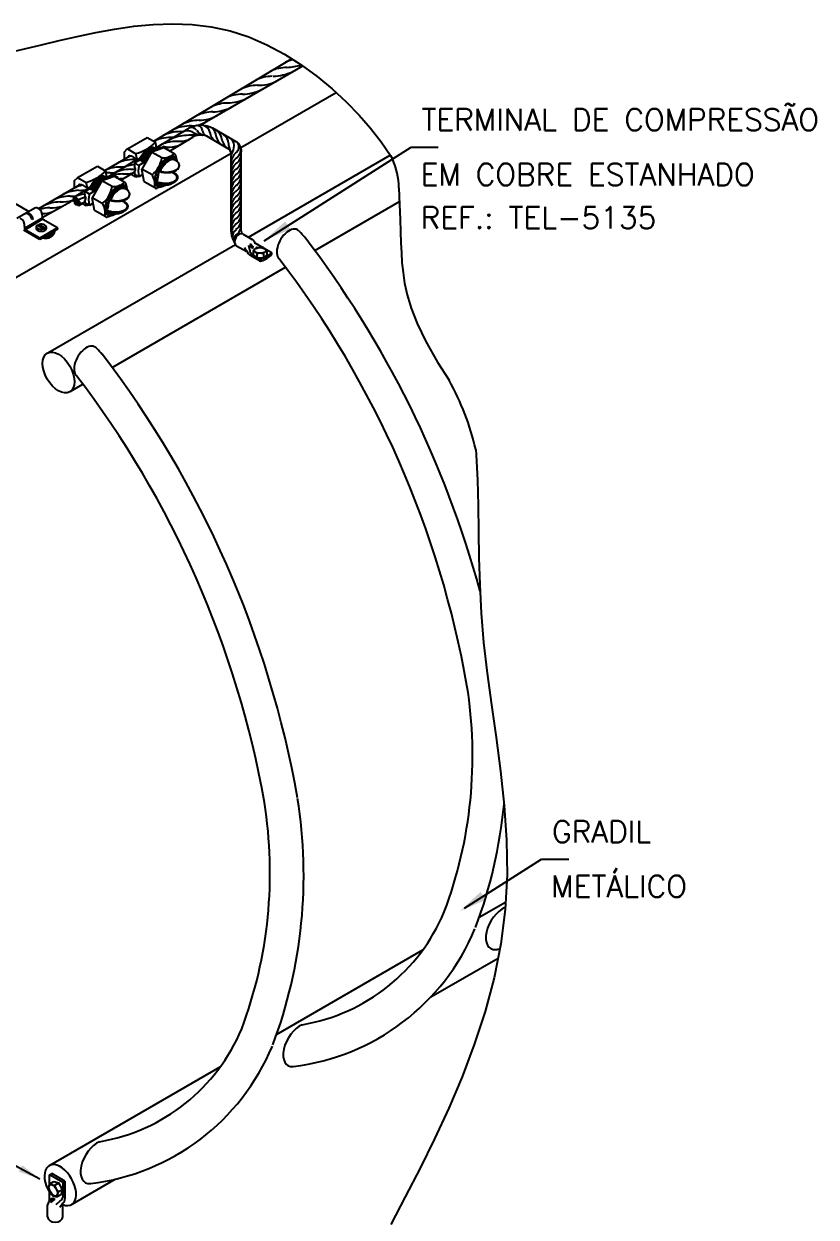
# Model space of a CAD drawing. Header units: millimetres. Extents: x -4972.9 to -4957.9, y -4654.7 to -4634.2.
# Drawn here: x -4965.43 to -4958.17, y -4645.7 to -4634.77 of the extents above; entities that cross this region are included whole.
import ezdxf

# ---------------------------------------------------------------- set-up
doc = ezdxf.new("R2010")
doc.units = ezdxf.units.MM
doc.header["$LTSCALE"] = 10
doc.layers.add('Termotécnica', color=7, linetype='Continuous')
doc.styles.add('r80', font='romans.shx')

msp = doc.modelspace()

# ---------------------------------------------------------------- linework, layer by layer
at = {"layer": 'Termotécnica', "color": 2}
for p, q in [((-4964.242, -4635.847), (-4962.98, -4635.091)), ((-4963.818, -4635.701), (-4962.877, -4635.157)), ((-4964.217, -4635.905), (-4963.924, -4635.729)), ((-4963.487, -4635.852), (-4963.701, -4635.728)), ((-4964.484, -4635.916), (-4964.304, -4635.812)), ((-4964.304, -4635.812), (-4964.226, -4635.857)), ((-4964.098, -4635.937), (-4963.885, -4635.809)), ((-4963.576, -4635.906), (-4963.757, -4635.802)), ((-4964.691, -4636.114), (-4964.46, -4635.981)), ((-4964.515, -4635.947), (-4964.484, -4635.915)), ((-4964.515, -4635.948), (-4964.515, -4636.013)), ((-4964.484, -4635.916), (-4964.407, -4635.961)), ((-4964.435, -4635.991), (-4964.397, -4636.013)), ((-4964.217, -4635.909), (-4964.222, -4635.918)), ((-4964.098, -4635.936), (-4964.094, -4635.935)), ((-4963.533, -4636.674), (-4963.533, -4635.984)), ((-4963.44, -4636.674), (-4963.44, -4635.944)), ((-4964.94, -4636.179), (-4964.759, -4636.075)), ((-4964.759, -4636.075), (-4964.682, -4636.12)), ((-4964.677, -4636.181), (-4964.397, -4636.013)), ((-4964.379, -4636.012), (-4964.384, -4636.009)), ((-4964.376, -4636.018), (-4964.379, -4636.012)), ((-4964.371, -4636.017), (-4964.376, -4636.018)), ((-4964.369, -4636.022), (-4964.371, -4636.017)), ((-4964.364, -4636.021), (-4964.369, -4636.022)), ((-4964.361, -4636.026), (-4964.364, -4636.021)), ((-4964.356, -4636.025), (-4964.361, -4636.026)), ((-4964.354, -4636.031), (-4964.356, -4636.025)), ((-4964.349, -4636.03), (-4964.354, -4636.031)), ((-4964.346, -4636.035), (-4964.349, -4636.03)), ((-4964.341, -4636.034), (-4964.346, -4636.035)), ((-4964.339, -4636.039), (-4964.341, -4636.034)), ((-4964.334, -4636.038), (-4964.339, -4636.039)), ((-4964.331, -4636.044), (-4964.334, -4636.038)), ((-4964.326, -4636.043), (-4964.331, -4636.044)), ((-4964.324, -4636.048), (-4964.326, -4636.043)), ((-4964.32, -4636.047), (-4964.324, -4636.048)), ((-4964.206, -4636.109), (-4964.208, -4636.106)), ((-4964.201, -4636.109), (-4964.206, -4636.109)), ((-4964.199, -4636.114), (-4964.201, -4636.109)), ((-4964.971, -4636.21), (-4964.939, -4636.179)), ((-4964.971, -4636.211), (-4964.971, -4636.276)), ((-4964.94, -4636.179), (-4964.862, -4636.224)), ((-4964.673, -4636.172), (-4964.677, -4636.181)), ((-4964.545, -4636.205), (-4964.421, -4636.13)), ((-4964.449, -4636.148), (-4964.407, -4636.172)), ((-4964.226, -4636.219), (-4964.23, -4636.217)), ((-4964.214, -4636.216), (-4964.218, -4636.214)), ((-4964.189, -4636.124), (-4964.212, -4636.111)), ((-4964.194, -4636.113), (-4964.199, -4636.114)), ((-4964.191, -4636.118), (-4964.194, -4636.113)), ((-4964.186, -4636.117), (-4964.191, -4636.118)), ((-4964.184, -4636.12), (-4964.186, -4636.117)), ((-4965.297, -4636.464), (-4964.916, -4636.244)), ((-4964.963, -4636.352), (-4964.834, -4636.275)), ((-4964.891, -4636.254), (-4964.853, -4636.276)), ((-4964.834, -4636.275), (-4964.84, -4636.272)), ((-4964.832, -4636.281), (-4964.834, -4636.275)), ((-4964.827, -4636.28), (-4964.832, -4636.281)), ((-4964.824, -4636.285), (-4964.827, -4636.28)), ((-4964.819, -4636.284), (-4964.824, -4636.285)), ((-4964.817, -4636.289), (-4964.819, -4636.284)), ((-4964.812, -4636.289), (-4964.817, -4636.29)), ((-4964.81, -4636.294), (-4964.812, -4636.289)), ((-4964.805, -4636.293), (-4964.81, -4636.294)), ((-4964.802, -4636.298), (-4964.805, -4636.293)), ((-4964.797, -4636.297), (-4964.802, -4636.298)), ((-4964.795, -4636.303), (-4964.797, -4636.297)), ((-4964.79, -4636.302), (-4964.795, -4636.303)), ((-4964.787, -4636.307), (-4964.79, -4636.302)), ((-4964.782, -4636.306), (-4964.787, -4636.307)), ((-4964.78, -4636.311), (-4964.782, -4636.306)), ((-4964.776, -4636.311), (-4964.78, -4636.311)), ((-4965.264, -4636.547), (-4965.004, -4636.398)), ((-4965.004, -4636.398), (-4964.98, -4636.383)), ((-4964.93, -4636.435), (-4964.875, -4636.403)), ((-4964.897, -4636.416), (-4964.862, -4636.435)), ((-4964.644, -4636.387), (-4964.668, -4636.374)), ((-4964.657, -4636.372), (-4964.662, -4636.373)), ((-4964.655, -4636.377), (-4964.657, -4636.372)), ((-4964.649, -4636.376), (-4964.655, -4636.377)), ((-4964.647, -4636.381), (-4964.649, -4636.376)), ((-4964.642, -4636.38), (-4964.647, -4636.381)), ((-4964.64, -4636.383), (-4964.642, -4636.38)), ((-4964.681, -4636.482), (-4964.685, -4636.48)), ((-4964.67, -4636.479), (-4964.673, -4636.477)), ((-4965.348, -4636.559), (-4965.357, -4636.564)), ((-4965.319, -4636.63), (-4965.319, -4636.649)), ((-4965.252, -4636.65), (-4965.31, -4636.617)), ((-4965.296, -4636.616), (-4965.304, -4636.62)), ((-4965.238, -4636.644), (-4965.296, -4636.611)), ((-4965.296, -4636.611), (-4965.296, -4636.616)), ((-4965.238, -4636.649), (-4965.296, -4636.616)), ((-4965.238, -4636.649), (-4965.252, -4636.656)), ((-4965.252, -4636.65), (-4965.252, -4636.656)), ((-4965.238, -4636.644), (-4965.238, -4636.649)), ((-4965.229, -4636.63), (-4965.229, -4636.649)), ((-4963.423, -4636.698), (-4963.34, -4636.746)), ((-4963.483, -4636.804), (-4963.389, -4636.858)), ((-4963.33, -4636.849), (-4963.33, -4636.889)), ((-4963.301, -4636.822), (-4963.327, -4636.845)), ((-4963.297, -4636.82), (-4963.24, -4636.82)), ((-4963.236, -4636.822), (-4963.209, -4636.845)), ((-4963.207, -4636.849), (-4963.207, -4636.889)), ((-4963.33, -4636.889), (-4963.299, -4636.916)), ((-4963.299, -4636.879), (-4963.299, -4636.916)), ((-4963.299, -4636.916), (-4963.238, -4636.916)), ((-4963.238, -4636.879), (-4963.238, -4636.916)), ((-4963.207, -4636.889), (-4963.238, -4636.916)), ((-4966.903, -4644.471), (-4965.288, -4645.354)), ((-4965.216, -4645.701), (-4965.216, -4645.592)), ((-4965.076, -4645.701), (-4965.076, -4645.576))]:
    msp.add_line(p, q, dxfattribs=at)
at = {"layer": 'Termotécnica', "color": 3}
for p, q in [((-4963.444, -4635.905), (-4962.571, -4635.4)), ((-4965.987, -4637.373), (-4963.534, -4635.956)), ((-4963.375, -4636.725), (-4962.075, -4635.974)), ((-4965.507, -4636.422), (-4965.387, -4636.491)), ((-4962.767, -4636.847), (-4961.99, -4636.399)), ((-4965.334, -4636.46), (-4965.499, -4636.556)), ((-4965.264, -4636.539), (-4965.265, -4636.555)), ((-4965.428, -4636.629), (-4965.427, -4636.645)), ((-4965.125, -4636.641), (-4965.288, -4636.735)), ((-4965.125, -4636.653), (-4965.288, -4636.747)), ((-4965.125, -4636.641), (-4965.26, -4636.564)), ((-4965.125, -4636.641), (-4965.125, -4636.653)), ((-4965.288, -4636.747), (-4965.433, -4636.663)), ((-4965.288, -4636.735), (-4965.422, -4636.658)), ((-4965.288, -4636.735), (-4965.288, -4636.747)), ((-4963.375, -4636.725), (-4963.375, -4636.725)), ((-4965.214, -4637.787), (-4963.494, -4636.794)), ((-4964.624, -4637.92), (-4963.035, -4637.002)), ((-4965.008, -4638.141), (-4964.892, -4638.074)), ((-4961.259, -4642.957), (-4961.017, -4642.817)), ((-4963.116, -4644.029), (-4961.776, -4643.256)), ((-4961.702, -4643.686), (-4961.086, -4643.331)), ((-4965.197, -4645.231), (-4963.633, -4644.328)), ((-4965.195, -4645.398), (-4965.157, -4645.376)), ((-4965.157, -4645.376), (-4965.114, -4645.39)), ((-4965.149, -4645.411), (-4965.114, -4645.39)), ((-4965.08, -4645.449), (-4965.114, -4645.39)), ((-4964.99, -4645.584), (-4964.595, -4645.356)), ((-4965.206, -4645.441), (-4965.199, -4645.402)), ((-4965.174, -4645.501), (-4965.205, -4645.446)), ((-4965.17, -4645.504), (-4965.133, -4645.517)), ((-4965.127, -4645.516), (-4965.088, -4645.494)), ((-4965.115, -4645.47), (-4965.08, -4645.449)), ((-4965.088, -4645.494), (-4965.08, -4645.449))]:
    msp.add_line(p, q, dxfattribs=at)
at = {"layer": 'Termotécnica', "color": 1}
for p, q in [((-4964.262, -4635.946), (-4964.352, -4636.102)), ((-4964.149, -4635.907), (-4964.262, -4635.946)), ((-4964.169, -4636), (-4964.262, -4635.946)), ((-4964.208, -4635.926), (-4964.154, -4635.894)), ((-4964.115, -4635.916), (-4964.154, -4635.894)), ((-4964.048, -4635.965), (-4964.149, -4635.907)), ((-4964.115, -4635.916), (-4964.124, -4635.921)), ((-4964.029, -4636.03), (-4964.039, -4635.978)), ((-4964.37, -4636.019), (-4964.416, -4636.046)), ((-4964.378, -4636.068), (-4964.416, -4636.046)), ((-4964.332, -4636.042), (-4964.378, -4636.068)), ((-4964.258, -4636.155), (-4964.352, -4636.102)), ((-4964.329, -4636.218), (-4964.352, -4636.102)), ((-4964.717, -4636.209), (-4964.807, -4636.365)), ((-4964.605, -4636.17), (-4964.717, -4636.209)), ((-4964.624, -4636.263), (-4964.717, -4636.209)), ((-4964.664, -4636.189), (-4964.61, -4636.157)), ((-4964.571, -4636.18), (-4964.61, -4636.157)), ((-4964.503, -4636.229), (-4964.605, -4636.17)), ((-4964.571, -4636.18), (-4964.58, -4636.185)), ((-4964.378, -4636.172), (-4964.416, -4636.15)), ((-4964.342, -4636.151), (-4964.378, -4636.172)), ((-4964.229, -4636.204), (-4964.233, -4636.201)), ((-4964.225, -4636.161), (-4964.2, -4636.146)), ((-4964.199, -4636.118), (-4964.2, -4636.146)), ((-4964.826, -4636.282), (-4964.872, -4636.309)), ((-4964.833, -4636.331), (-4964.872, -4636.309)), ((-4964.788, -4636.305), (-4964.833, -4636.331)), ((-4964.484, -4636.294), (-4964.495, -4636.241)), ((-4964.228, -4636.277), (-4964.329, -4636.218)), ((-4964.127, -4636.249), (-4964.213, -4636.278)), ((-4964.833, -4636.435), (-4964.872, -4636.413)), ((-4964.798, -4636.415), (-4964.833, -4636.435)), ((-4964.785, -4636.481), (-4964.807, -4636.365)), ((-4964.714, -4636.418), (-4964.807, -4636.365)), ((-4964.681, -4636.424), (-4964.655, -4636.409)), ((-4964.655, -4636.381), (-4964.655, -4636.409)), ((-4964.683, -4636.54), (-4964.785, -4636.481)), ((-4964.685, -4636.467), (-4964.689, -4636.464)), ((-4964.582, -4636.512), (-4964.668, -4636.542)), ((-4965.265, -4636.552), (-4965.427, -4636.647)), ((-4965.264, -4636.557), (-4965.426, -4636.653)), ((-4965.261, -4636.562), (-4965.422, -4636.658)), ((-4965.357, -4636.564), (-4965.354, -4636.559)), ((-4965.354, -4636.559), (-4965.348, -4636.559)), ((-4963.329, -4636.819), (-4963.353, -4636.803)), ((-4965.172, -4645.528), (-4965.172, -4645.557))]:
    msp.add_line(p, q, dxfattribs=at)
at = {"layer": 'Termotécnica', "color": 2, "ltscale": 1.6}
for p, q in [((-4963.231, -4636.759), (-4961.884, -4635.901)), ((-4961.884, -4635.901), (-4961.634, -4635.901)), ((-4963.394, -4636.847), (-4963.407, -4636.821)), ((-4963.363, -4636.845), (-4963.371, -4636.803)), ((-4963.348, -4636.828), (-4963.357, -4636.787)), ((-4963.329, -4636.819), (-4963.357, -4636.787)), ((-4963.348, -4636.828), (-4963.329, -4636.819)), ((-4963.316, -4636.778), (-4963.242, -4636.82)), ((-4963.23, -4636.827), (-4963.165, -4636.864)), ((-4963.163, -4636.868), (-4963.163, -4636.886)), ((-4963.274, -4636.942), (-4963.353, -4636.897)), ((-4963.322, -4636.896), (-4963.342, -4636.885)), ((-4963.274, -4636.924), (-4963.287, -4636.916)), ((-4963.265, -4636.926), (-4963.265, -4636.945)), ((-4961.394, -4642.873), (-4960.687, -4642.423)), ((-4960.687, -4642.423), (-4960.437, -4642.423)), ((-4965.197, -4645.316), (-4965.178, -4645.305)), ((-4965.076, -4645.385), (-4965.197, -4645.316)), ((-4965.197, -4645.399), (-4965.197, -4645.316)), ((-4965.057, -4645.375), (-4965.178, -4645.305)), ((-4965.076, -4645.385), (-4965.057, -4645.375)), ((-4965.076, -4645.385), (-4965.076, -4645.524)), ((-4965.057, -4645.375), (-4965.057, -4645.535)), ((-4965.197, -4645.55), (-4965.197, -4645.46)), ((-4965.188, -4645.57), (-4965.172, -4645.528)), ((-4965.15, -4645.538), (-4965.188, -4645.57)), ((-4965.172, -4645.528), (-4965.15, -4645.538)), ((-4965.104, -4645.558), (-4965.141, -4645.59)), ((-4965.076, -4645.575), (-4965.103, -4645.616))]:
    msp.add_line(p, q, dxfattribs=at)
at = {"layer": 'Termotécnica', "color": 2}
for points in [[(-4965.582, -4635.037), (-4965.428, -4635.002), (-4965.271, -4634.964), (-4965.11, -4634.925), (-4964.944, -4634.886), (-4964.774, -4634.851), (-4964.601, -4634.819), (-4964.425, -4634.794), (-4964.247, -4634.778), (-4964.069, -4634.772), (-4963.891, -4634.778), (-4963.715, -4634.799), (-4963.541, -4634.837), (-4963.371, -4634.892), (-4963.205, -4634.964), (-4963.044, -4635.05), (-4962.891, -4635.147), (-4962.744, -4635.254), (-4962.607, -4635.368), (-4962.479, -4635.486), (-4962.361, -4635.607), (-4962.255, -4635.728), (-4962.159, -4635.851), (-4962.072, -4635.979), (-4962.053, -4636.009)], [(-4961.995, -4636.274), (-4961.989, -4636.43), (-4961.984, -4636.562), (-4961.981, -4636.676), (-4961.978, -4636.777), (-4961.973, -4636.869), (-4961.967, -4636.958), (-4961.957, -4637.049), (-4961.943, -4637.146), (-4961.92, -4637.254), (-4961.882, -4637.377), (-4961.827, -4637.518), (-4961.748, -4637.682), (-4961.641, -4637.871), (-4961.536, -4638.036)], [(-4961.291, -4638.671), (-4961.287, -4638.72), (-4961.276, -4638.952), (-4961.27, -4639.185), (-4961.267, -4639.421), (-4961.262, -4639.663), (-4961.255, -4639.911), (-4961.241, -4640.169), (-4961.219, -4640.438), (-4961.186, -4640.719), (-4961.146, -4641.01), (-4961.103, -4641.311), (-4961.063, -4641.619), (-4961.03, -4641.932), (-4961.009, -4642.249), (-4961.004, -4642.567), (-4961.02, -4642.884), (-4961.06, -4643.2), (-4961.123, -4643.512), (-4961.205, -4643.819), (-4961.304, -4644.122), (-4961.416, -4644.417), (-4961.539, -4644.706), (-4961.668, -4644.986), (-4961.802, -4645.256), (-4961.937, -4645.517), (-4962.07, -4645.77)]]:
    msp.add_lwpolyline(points, dxfattribs=at)
at = {"layer": 'Termotécnica', "color": 1}
for centre, radius, start, end in [((-4962.879, -4635.464), 0.374, 103.4114, 114.4447), ((-4963.015, -4635.545), 0.374, 91.0166, 114.4447), ((-4963.175, -4634.714), 0.538, 272.8915, 291.9736), ((-4963.04, -4634.698), 0.473, 272.2747, 288.4023), ((-4963.286, -4635.708), 0.374, 91.0166, 114.4447), ((-4963.15, -4635.626), 0.374, 91.0166, 114.4447), ((-4963.277, -4634.976), 0.358, 267.4637, 296.4918), ((-4963.422, -4635.789), 0.374, 91.0166, 114.4447), ((-4963.429, -4635.014), 0.401, 269.9984, 296.2463), ((-4963.558, -4635.871), 0.374, 91.0166, 114.4447), ((-4963.708, -4635.188), 0.39, 271.157, 296.6867), ((-4963.583, -4635.024), 0.473, 272.2747, 292.5698), ((-4963.821, -4636.029), 0.374, 91.0166, 114.4447), ((-4963.903, -4635.433), 0.274, 267.5824, 301.2154), ((-4963.693, -4635.952), 0.374, 91.0166, 114.4447), ((-4963.693, -4635.952), 0.374, 91.0166, 114.4447), ((-4963.829, -4635.317), 0.338, 270.1694, 299.5001), ((-4963.996, -4636.133), 0.374, 86.7482, 114.4447), ((-4963.909, -4636.081), 0.374, 88.0792, 114.4447), ((-4963.932, -4635.864), 0.112, 68.6575, 114.8405), ((-4963.898, -4635.785), 0.063, 39.7488, 104.9385), ((-4963.785, -4635.603), 0.189, 235.9594, 267.0105), ((-4963.846, -4635.755), 0.0513, 6.3171, 103.6004), ((-4963.759, -4635.695), 0.103, 209.0001, 249.5793), ((-4963.73, -4635.744), 0.0654, 185.2321, 236.5609), ((-4963.812, -4635.786), 0.0874, 11.2593, 74.3985), ((-4963.612, -4635.752), 0.116, 188.4807, 239.5508), ((-4963.781, -4635.809), 0.111, 4.0474, 49.8156), ((-4963.729, -4635.839), 0.111, 4.0474, 51.6157), ((-4964.082, -4636.186), 0.374, 86.8204, 114.4447), ((-4964.027, -4636.222), 0.374, 91.0166, 112.0252), ((-4964.11, -4635.592), 0.309, 267.1893, 288.6135), ((-4963.935, -4636.169), 0.374, 91.0166, 114.4447), ((-4964.018, -4635.539), 0.309, 267.1893, 288.6135), ((-4963.902, -4636.029), 0.238, 78.3012, 99.5194), ((-4963.54, -4635.775), 0.132, 191.5568, 237.889), ((-4963.488, -4635.805), 0.132, 191.5568, 237.889), ((-4963.668, -4635.874), 0.111, 4.0474, 51.6157), ((-4963.399, -4635.868), 0.158, 179.161, 208.2474), ((-4963.588, -4635.889), 0.0832, 345.5125, 51.4011), ((-4963.525, -4635.9), 0.0635, 304.7265, 39.3987), ((-4964.406, -4635.966), 0.24, 307.9752, 352.0031), ((-4964.119, -4636.276), 0.374, 98.3765, 105.7004), ((-4964.154, -4635.861), 0.139, 263.8935, 314.4196), ((-4964.119, -4636.276), 0.374, 91.0166, 93.269), ((-4964.274, -4635.968), 0.167, 13.8536, 18.1051), ((-4964.057, -4635.981), 0.018, 10.8846, 60), ((-4963.413, -4636.045), 0.12, 129.1739, 181.2779), ((-4963.686, -4635.875), 0.182, 327.7398, 349.2374), ((-4963.553, -4635.914), 0.11, 305.5923, 2.311), ((-4963.563, -4635.956), 0.123, 307.1386, 359.8827), ((-4964.542, -4636.457), 0.374, 91.0166, 112.5683), ((-4964.449, -4636.478), 0.374, 91.0166, 114.4447), ((-4964.425, -4636.389), 0.374, 86.2789, 112.3361), ((-4964.534, -4635.774), 0.309, 267.1893, 273.9972), ((-4964.374, -4636.432), 0.374, 97.2184, 114.4447), ((-4964.44, -4635.739), 0.365, 267.5217, 274.7733), ((-4964.369, -4636.067), 0.0515, 155.5864, 191.3137), ((-4964.218, -4636.12), 0.167, 161.8949, 198.1051), ((-4963.413, -4636.097), 0.12, 129.1739, 181.2779), ((-4963.413, -4636.147), 0.12, 129.1739, 181.2779), ((-4963.413, -4636.197), 0.12, 129.1739, 181.2779), ((-4963.563, -4636.007), 0.123, 307.1386, 359.8827), ((-4963.563, -4636.057), 0.123, 307.1386, 359.8827), ((-4963.563, -4636.107), 0.123, 307.1386, 359.8827), ((-4964.634, -4636.51), 0.374, 91.0166, 96.6783), ((-4964.521, -4636.521), 0.374, 103.7621, 114.4447), ((-4964.634, -4636.51), 0.374, 91.0166, 91.6063), ((-4964.626, -4635.827), 0.309, 267.1893, 274.6257), ((-4964.521, -4636.521), 0.374, 91.0166, 103.6028), ((-4964.73, -4636.232), 0.167, 13.8536, 18.1051), ((-4964.588, -4635.883), 0.309, 273.8634, 285.4464), ((-4964.513, -4635.838), 0.309, 267.1893, 285.4464), ((-4964.366, -4636.128), 0.0544, 175.3313, 203.5925), ((-4964.371, -4636.237), 0.139, 345.499, 36.1918), ((-4964.261, -4636.175), 0.0384, 317.1076, 21.3624), ((-4964.23, -4636.186), 0.0175, 273.0434, 328.3427), ((-4964.224, -4636.201), 0.0147, 270.1402, 338.8672), ((-4964.274, -4636.15), 0.0743, 321.3212, 2.7333), ((-4964.283, -4636.169), 0.0813, 332.7069, 1.9672), ((-4963.413, -4636.247), 0.12, 129.1739, 181.2779), ((-4963.413, -4636.298), 0.12, 129.1739, 170.8002), ((-4963.563, -4636.157), 0.123, 307.1386, 359.8827), ((-4963.563, -4636.208), 0.123, 307.1386, 359.8827), ((-4964.911, -4636.67), 0.374, 93.2291, 114.4447), ((-4964.809, -4636.613), 0.374, 103.6938, 114.4447), ((-4964.917, -4635.988), 0.309, 267.1893, 279.9483), ((-4964.747, -4636.656), 0.374, 106.3341, 114.4447), ((-4964.825, -4636.33), 0.0515, 155.5864, 191.3137), ((-4964.917, -4635.988), 0.309, 287.183, 287.2045), ((-4964.862, -4636.229), 0.24, 307.9752, 352.0031), ((-4964.609, -4636.124), 0.139, 263.8935, 314.4196), ((-4964.512, -4636.244), 0.018, 10.8846, 60), ((-4964.219, -4636.261), 0.018, 240, 289.1154), ((-4963.413, -4636.348), 0.12, 129.1739, 181.2779), ((-4963.413, -4636.398), 0.12, 129.1739, 170.8002), ((-4963.563, -4636.258), 0.123, 307.1386, 359.8827), ((-4963.563, -4636.308), 0.123, 307.1386, 359.8827), ((-4965.095, -4636.777), 0.374, 91.0166, 114.4447), ((-4965.003, -4636.724), 0.374, 91.0166, 114.4447), ((-4965.086, -4636.094), 0.309, 267.1893, 288.6135), ((-4964.994, -4636.041), 0.309, 267.1893, 277.2937), ((-4964.822, -4636.701), 0.374, 98.3719, 114.4447), ((-4964.865, -4636.488), 0.123, 89.9136, 128.3085), ((-4964.949, -4636.188), 0.23, 275.9051, 286.8655), ((-4964.822, -4636.391), 0.0544, 175.3313, 203.5925), ((-4964.674, -4636.383), 0.167, 161.8949, 198.1051), ((-4964.826, -4636.5), 0.139, 345.499, 36.1918), ((-4964.717, -4636.438), 0.0384, 317.1076, 21.3624), ((-4964.73, -4636.413), 0.0743, 321.3212, 2.7333), ((-4964.739, -4636.432), 0.0813, 332.7069, 1.9672), ((-4963.413, -4636.448), 0.12, 129.1739, 181.2779), ((-4963.413, -4636.499), 0.12, 129.1739, 170.8002), ((-4963.563, -4636.358), 0.123, 307.1386, 359.8827), ((-4963.563, -4636.409), 0.123, 307.1386, 359.8827), ((-4965.401, -4636.54), 0.0303, 65.9941, 98.9204), ((-4965.427, -4636.578), 0.0758, 14.8294, 60.9363), ((-4965.187, -4636.831), 0.374, 91.0166, 105.8546), ((-4965.27, -4636.201), 0.309, 270.8923, 288.6135), ((-4965.178, -4636.148), 0.309, 267.1893, 288.6135), ((-4964.686, -4636.45), 0.0175, 273.0434, 328.3427), ((-4964.674, -4636.525), 0.018, 240, 289.1154), ((-4964.68, -4636.464), 0.0147, 270.1402, 338.8672), ((-4963.413, -4636.549), 0.12, 129.1739, 181.2779), ((-4963.413, -4636.599), 0.12, 129.1739, 170.8002), ((-4963.563, -4636.459), 0.123, 307.1386, 359.8827), ((-4963.563, -4636.509), 0.123, 307.1386, 359.8827), ((-4963.413, -4636.649), 0.12, 129.1739, 181.2779), ((-4963.413, -4636.7), 0.12, 129.1739, 175.4321), ((-4963.563, -4636.559), 0.123, 307.1386, 359.8827), ((-4963.563, -4636.61), 0.123, 307.1386, 359.8827), ((-4965.231, -4636.65), 0.0848, 250.1288, 349.8712), ((-4965.231, -4636.65), 0.085, 250.0317, 349.9682), ((-4965.231, -4636.65), 0.0851, 249.9352, 350.0648), ((-4965.231, -4636.65), 0.0853, 249.8391, 350.1609), ((-4965.231, -4636.65), 0.0855, 249.7436, 350.2564), ((-4965.231, -4636.65), 0.0856, 249.6486, 350.3514), ((-4965.231, -4636.65), 0.0846, 250.2265, 349.7735), ((-4965.231, -4636.65), 0.0839, 250.6224, 349.3776), ((-4965.231, -4636.65), 0.0841, 250.5226, 349.4774), ((-4965.231, -4636.65), 0.0843, 250.4233, 349.5767), ((-4965.231, -4636.65), 0.0844, 250.3246, 349.6754), ((-4965.231, -4636.65), 0.0831, 251.1298, 348.8702), ((-4965.231, -4636.65), 0.0832, 251.0272, 348.9728), ((-4965.231, -4636.65), 0.0834, 250.9251, 349.0749), ((-4965.231, -4636.65), 0.0836, 250.8236, 349.1764), ((-4965.231, -4636.65), 0.0838, 250.7227, 349.2773), ((-4965.231, -4636.65), 0.0822, 251.6519, 348.3481), ((-4965.231, -4636.65), 0.0824, 251.5463, 348.4537), ((-4965.231, -4636.65), 0.0826, 251.4413, 348.5587), ((-4965.231, -4636.65), 0.0827, 251.3369, 348.6631), ((-4965.231, -4636.65), 0.0829, 251.233, 348.7669), ((-4965.231, -4636.65), 0.0817, 251.9725, 348.0275), ((-4965.231, -4636.65), 0.0819, 251.865, 348.135), ((-4965.231, -4636.65), 0.082, 251.7582, 348.2418), ((-4965.231, -4636.65), 0.0814, 252.1894, 347.8106), ((-4965.231, -4636.65), 0.0815, 252.0806, 347.9194), ((-4965.231, -4636.65), 0.0805, 252.743, 347.257), ((-4965.231, -4636.65), 0.0807, 252.631, 347.369), ((-4965.231, -4636.65), 0.0809, 252.5196, 347.4804), ((-4965.231, -4636.65), 0.081, 252.4089, 347.5911), ((-4965.231, -4636.65), 0.0812, 252.2988, 347.7012), ((-4965.231, -4636.65), 0.0802, 252.9692, 347.0308), ((-4965.231, -4636.65), 0.0803, 252.8558, 347.1442), ((-4965.231, -4636.65), 0.0797, 253.3137, 346.6863), ((-4965.231, -4636.65), 0.0798, 253.1981, 346.8018), ((-4965.231, -4636.65), 0.08, 253.0833, 346.9167), ((-4965.231, -4636.65), 0.0788, 253.9023, 346.0977), ((-4965.231, -4636.65), 0.079, 253.7831, 346.2169), ((-4965.231, -4636.65), 0.0791, 253.6646, 346.3353), ((-4965.231, -4636.65), 0.0793, 253.5469, 346.4531), ((-4965.231, -4636.65), 0.0795, 253.4299, 346.57), ((-4965.231, -4636.65), 0.0779, 254.5099, 345.4901), ((-4965.231, -4636.65), 0.0781, 254.3868, 345.6132), ((-4965.231, -4636.65), 0.0783, 254.2645, 345.7355), ((-4965.231, -4636.65), 0.0785, 254.143, 345.857), ((-4965.231, -4636.65), 0.0786, 254.0223, 345.9777), ((-4965.231, -4636.65), 0.0773, 255.0104, 344.9896), ((-4965.231, -4636.65), 0.0774, 254.8841, 345.1159), ((-4965.231, -4636.65), 0.0776, 254.7585, 345.2415), ((-4965.231, -4636.65), 0.0778, 254.6338, 345.3662), ((-4965.231, -4636.65), 0.0764, 255.6551, 344.3449), ((-4965.231, -4636.65), 0.0766, 255.5244, 344.4756), ((-4965.231, -4636.65), 0.0767, 255.3946, 344.6054), ((-4965.231, -4636.65), 0.0769, 255.2657, 344.7343), ((-4965.231, -4636.65), 0.0771, 255.1376, 344.8624), ((-4965.231, -4636.65), 0.0759, 256.0525, 343.9475), ((-4965.231, -4636.65), 0.0761, 255.9191, 344.0809), ((-4965.231, -4636.65), 0.0762, 255.7866, 344.2134), ((-4965.231, -4636.65), 0.0756, 256.322, 343.678), ((-4965.231, -4636.65), 0.0757, 256.1868, 343.8132), ((-4965.231, -4636.65), 0.0749, 256.8727, 343.1273), ((-4965.231, -4636.65), 0.075, 256.7335, 343.2664), ((-4965.231, -4636.65), 0.0752, 256.5954, 343.4046), ((-4965.231, -4636.65), 0.0754, 256.4582, 343.5417), ((-4965.231, -4636.65), 0.0745, 257.1539, 342.846), ((-4965.231, -4636.65), 0.0745, 257.1539, 342.846), ((-4965.231, -4636.65), 0.0747, 257.0128, 342.9872), ((-4965.231, -4636.65), 0.074, 257.5836, 342.4164), ((-4965.231, -4636.65), 0.0742, 257.4393, 342.5607), ((-4965.231, -4636.65), 0.0744, 257.2961, 342.7039), ((-4965.231, -4636.65), 0.0733, 258.1715, 341.8285), ((-4965.231, -4636.65), 0.0735, 258.0229, 341.9771), ((-4965.231, -4636.65), 0.0737, 257.8753, 342.1246), ((-4965.231, -4636.65), 0.0738, 257.7289, 342.2711), ((-4965.231, -4636.65), 0.0732, 258.3212, 341.6787), ((-4965.231, -4636.65), 0.0725, 258.9319, 341.0681), ((-4965.231, -4636.65), 0.0726, 258.7775, 341.2225), ((-4965.231, -4636.65), 0.0728, 258.6242, 341.3758), ((-4965.231, -4636.65), 0.073, 258.4722, 341.5278), ((-4965.231, -4636.65), 0.0718, 259.562, 340.438), ((-4965.231, -4636.65), 0.072, 259.4026, 340.5974), ((-4965.231, -4636.65), 0.0721, 259.2444, 340.7555), ((-4965.231, -4636.65), 0.0723, 259.0876, 340.9124), ((-4965.231, -4636.65), 0.0709, 260.3787, 339.6213), ((-4965.231, -4636.65), 0.0711, 260.2126, 339.7873), ((-4965.231, -4636.65), 0.0713, 260.048, 339.952), ((-4965.231, -4636.65), 0.0715, 259.8847, 340.1153), ((-4965.231, -4636.65), 0.0716, 259.7227, 340.2773), ((-4965.231, -4636.65), 0.0706, 260.7149, 339.285), ((-4965.231, -4636.65), 0.0708, 260.5461, 339.4539), ((-4965.231, -4636.65), 0.0703, 261.0569, 338.9431), ((-4965.231, -4636.65), 0.0704, 260.8852, 339.1148), ((-4965.231, -4636.65), 0.0696, 261.7589, 338.2411), ((-4965.231, -4636.65), 0.0697, 261.5811, 338.4189), ((-4965.231, -4636.65), 0.0699, 261.4049, 338.5951), ((-4965.231, -4636.65), 0.0701, 261.2301, 338.7698), ((-4965.231, -4636.65), 0.0694, 261.9383, 338.0617), ((-4965.231, -4636.65), 0.0689, 262.4862, 337.5138), ((-4965.231, -4636.65), 0.0691, 262.3019, 337.6981), ((-4965.231, -4636.65), 0.0692, 262.1193, 337.8807), ((-4965.231, -4636.65), 0.0682, 263.2407, 336.7592), ((-4965.231, -4636.65), 0.0684, 263.0495, 336.9505), ((-4965.231, -4636.65), 0.0685, 262.86, 337.14), ((-4965.231, -4636.65), 0.0687, 262.6722, 337.3278), ((-4965.231, -4636.65), 0.0675, 264.0245, 335.9755), ((-4965.231, -4636.65), 0.0677, 263.8257, 336.1743), ((-4965.231, -4636.65), 0.0679, 263.6288, 336.3712), ((-4965.231, -4636.65), 0.068, 263.4339, 336.5661), ((-4965.231, -4636.65), 0.067, 264.6329, 335.3671), ((-4965.231, -4636.65), 0.0672, 264.4281, 335.5719), ((-4965.231, -4636.65), 0.0673, 264.2253, 335.7747), ((-4965.231, -4636.65), 0.0668, 264.8398, 335.1602), ((-4965.231, -4636.65), 0.0662, 265.6893, 334.3107), ((-4965.231, -4636.65), 0.0663, 265.4736, 334.5264), ((-4965.231, -4636.65), 0.0665, 265.2601, 334.7399), ((-4965.231, -4636.65), 0.0667, 265.0489, 334.9511), ((-4965.231, -4636.65), 0.0658, 266.1278, 333.8722), ((-4965.231, -4636.65), 0.066, 265.9074, 334.0926), ((-4965.231, -4636.65), 0.0655, 266.5761, 333.4239), ((-4965.231, -4636.65), 0.0656, 266.3507, 333.6493), ((-4965.231, -4636.65), 0.0648, 267.5035, 332.4965), ((-4965.231, -4636.65), 0.065, 267.2676, 332.7324), ((-4965.231, -4636.65), 0.0651, 267.0344, 332.9655), ((-4965.231, -4636.65), 0.0653, 266.804, 333.196), ((-4965.231, -4636.65), 0.0643, 268.2282, 331.7718), ((-4965.231, -4636.65), 0.0644, 267.9837, 332.0163), ((-4965.231, -4636.65), 0.0646, 267.7422, 332.2578), ((-4965.231, -4636.65), 0.0638, 268.9801, 331.0199), ((-4965.231, -4636.65), 0.0639, 268.7263, 331.2737), ((-4965.231, -4636.65), 0.0641, 268.4757, 331.5243), ((-4965.231, -4636.65), 0.0636, 269.2371, 330.7629), ((-4965.231, -4636.65), 0.0631, 270.0287, 329.9713), ((-4965.231, -4636.65), 0.0632, 269.7613, 330.2387), ((-4965.231, -4636.65), 0.0634, 269.4975, 330.5025), ((-4965.231, -4636.65), 0.0627, 270.5745, 329.4255), ((-4965.231, -4636.65), 0.0629, 270.2997, 329.7003), ((-4965.231, -4636.65), 0.0626, 270.8532, 329.1468), ((-4965.231, -4636.65), 0.0619, 272.0091, 327.9909), ((-4965.231, -4636.65), 0.0621, 271.7137, 328.2863), ((-4965.231, -4636.65), 0.0622, 271.4226, 328.5774), ((-4965.231, -4636.65), 0.0624, 271.1358, 328.8642), ((-4965.231, -4636.65), 0.0617, 272.3092, 327.6908), ((-4965.231, -4636.65), 0.0614, 272.9235, 327.0765), ((-4965.231, -4636.65), 0.0615, 272.6139, 327.3861), ((-4965.231, -4636.65), 0.0609, 273.8835, 326.1165), ((-4965.231, -4636.65), 0.061, 273.5581, 326.4419), ((-4965.231, -4636.65), 0.0612, 273.2382, 326.7618), ((-4965.231, -4636.65), 0.0603, 274.8947, 325.1052), ((-4965.231, -4636.65), 0.0605, 274.5516, 325.4484), ((-4965.231, -4636.65), 0.0607, 274.2146, 325.7854), ((-4965.231, -4636.65), 0.06, 275.6006, 324.3994), ((-4965.231, -4636.65), 0.0602, 275.2443, 324.7557), ((-4965.231, -4636.65), 0.0595, 276.7131, 323.2869), ((-4965.231, -4636.65), 0.0597, 276.3347, 323.6653), ((-4965.231, -4636.65), 0.0598, 275.964, 324.036), ((-4965.231, -4636.65), 0.0591, 277.4948, 322.5052), ((-4965.231, -4636.65), 0.0593, 277.0997, 322.9003), ((-4965.231, -4636.65), 0.059, 277.899, 322.101), ((-4965.231, -4636.65), 0.0586, 278.7366, 321.2634), ((-4965.231, -4636.65), 0.0588, 278.3127, 321.6873), ((-4965.231, -4636.65), 0.0585, 279.1712, 320.8288), ((-4965.231, -4636.65), 0.0581, 280.0757, 319.9243), ((-4965.231, -4636.65), 0.0583, 279.6173, 320.3827), ((-4965.231, -4636.65), 0.0578, 281.0329, 318.9671), ((-4965.231, -4636.65), 0.0579, 280.5472, 319.4528), ((-4965.231, -4636.65), 0.0574, 282.0513, 317.9487), ((-4965.231, -4636.65), 0.0576, 281.5338, 318.4662), ((-4965.231, -4636.65), 0.0573, 282.5869, 317.4131), ((-4965.231, -4636.65), 0.0571, 283.1423, 316.8577), ((-4965.231, -4636.65), 0.0568, 284.3211, 315.6789), ((-4965.231, -4636.65), 0.0569, 283.7195, 316.2804), ((-4965.231, -4636.65), 0.0566, 284.9499, 315.05), ((-4965.231, -4636.65), 0.0564, 285.6096, 314.3904), ((-4965.231, -4636.65), 0.0562, 286.3046, 313.6954), ((-4965.231, -4636.65), 0.0561, 287.0407, 312.9593), ((-4965.231, -4636.65), 0.0559, 287.8252, 312.1748), ((-4965.231, -4636.65), 0.0557, 288.6684, 311.3316), ((-4965.231, -4636.65), 0.0556, 289.5845, 310.4155), ((-4965.231, -4636.65), 0.0554, 290.5948, 309.4052), ((-4965.231, -4636.65), 0.0552, 291.7338, 308.2662), ((-4965.231, -4636.65), 0.055, 293.0647, 306.9353), ((-4965.231, -4636.65), 0.0549, 294.7311, 305.2688), ((-4965.231, -4636.65), 0.0547, 297.2949, 302.7051), ((-4963.425, -4636.736), 0.101, 128.9231, 174.4072), ((-4963.457, -4636.751), 0.0541, 125.9312, 191.7302)]:
    msp.add_arc(centre, radius, start, end, dxfattribs=at)
at = {"layer": 'Termotécnica', "color": 2}
for centre, radius, start, end in [((-4963.811, -4635.938), 0.237, 61.9077, 118.3729), ((-4964.522, -4635.552), 0.425, 285.8241, 314.1759), ((-4964.653, -4635.962), 0.439, 6.9569, 13.9344), ((-4963.813, -4635.938), 0.148, 67.618, 122.6894), ((-4963.535, -4635.934), 0.0959, 354.1966, 59.3731), ((-4964.833, -4636.066), 0.44, 6.984, 13.9344), ((-4963.608, -4635.975), 0.0764, 353.0431, 68.5811), ((-4964.513, -4635.604), 0.425, 285.8241, 287.6369), ((-4964.072, -4636.058), 0.0665, 297.3192, 339.4448), ((-4964.073, -4636.081), 0.0666, 26.4242, 59.497), ((-4962.65, -4636.278), 0.654, 0.3946, 24.271), ((-4964.978, -4635.815), 0.425, 285.8241, 314.1759), ((-4965.109, -4636.225), 0.439, 6.984, 13.9344), ((-4964.833, -4636.066), 0.44, 346.0656, 348.0801), ((-4964.522, -4635.763), 0.425, 285.8241, 288.5405), ((-4964.148, -4636.08), 0.17, 242.6705, 306.7217), ((-4964.152, -4636.274), 0.162, 47.8924, 63.0928), ((-4964.141, -4636.258), 0.149, 46.866, 61.3786), ((-4965.289, -4636.33), 0.44, 6.984, 13.9344), ((-4964.969, -4635.867), 0.425, 285.8241, 287.6369), ((-4964.529, -4636.344), 0.0666, 26.4242, 59.497), ((-4964.895, -4636.458), 0.126, 122.679, 129.0352), ((-4965.289, -4636.33), 0.44, 346.0656, 348.0801), ((-4964.978, -4636.027), 0.425, 285.8241, 288.5405), ((-4964.608, -4636.537), 0.162, 47.8924, 63.0928), ((-4964.596, -4636.522), 0.149, 46.866, 61.3786), ((-4964.528, -4636.321), 0.0665, 297.3192, 339.4448), ((-4965.41, -4636.545), 0.0355, 65.9941, 124.2968), ((-4965.402, -4636.543), 0.0378, 65.9941, 124.2968), ((-4965.436, -4636.583), 0.081, 13.5658, 60.9363), ((-4965.425, -4636.577), 0.0789, 13.248, 60.7267), ((-4964.604, -4636.343), 0.17, 242.6705, 306.7217), ((-4963.368, -4636.679), 0.165, 178.4828, 216.7599), ((-4963.409, -4636.677), 0.0308, 175.1185, 214.9119), ((-4963.386, -4636.804), 0.0746, 12.4217, 52.0575), ((-4963.323, -4636.849), 0.00611, 130.8835, 180), ((-4963.342, -4636.898), 0.0473, 23.8935, 74.4182), ((-4963.297, -4636.826), 0.00611, 90, 130.8835), ((-4963.268, -4636.955), 0.0815, 67.9752, 112.0031), ((-4963.24, -4636.826), 0.00611, 49.1154, 90), ((-4963.195, -4636.898), 0.0472, 105.499, 156.1892), ((-4963.213, -4636.849), 0.00611, 0, 49.1154), ((-4963.167, -4636.867), 0.00383, 300.2991, 60.2991), ((-4963.264, -4636.907), 0.0192, 240.2991, 300.2991), ((-4963.264, -4636.926), 0.0192, 240.2991, 300.2991), ((-4963.646, -4639.215), 2.417, 13.008, 29.1944), ((-4965.131, -4645.604), 0.0855, 126.1672, 171.7584)]:
    msp.add_arc(centre, radius, start, end, dxfattribs=at)
at = {"layer": 'Termotécnica', "color": 3}
for centre, radius, start, end in [((-4965.318, -4636.496), 0.0391, 69.957, 125.9172), ((-4965.344, -4636.53), 0.081, 353.5356, 60.9363), ((-4965.498, -4636.617), 0.0718, 350.4995, 63.1737), ((-4965.412, -4636.646), 0.0149, 176.3853, 228.1889), ((-4965.25, -4636.552), 0.0149, 176.3853, 228.1889), ((-4963.759, -4637.513), 1.195, 41.103, 44.5793), ((-4970.268, -4642.418), 9.343, 15.1984, 37.5259), ((-4970.222, -4642.398), 8.988, 10.0332, 37.5259), ((-4965.616, -4638.585), 1.195, 41.103, 44.5793), ((-4972.125, -4643.49), 9.343, 10.0332, 37.5259), ((-4972.079, -4643.47), 8.988, 10.0332, 37.5259), ((-4965.389, -4641.478), 4.069, 339.4381, 9.1274), ((-4967.292, -4642.57), 4.424, 339.4381, 9.1274), ((-4967.246, -4642.55), 4.069, 339.4381, 9.1274), ((-4965.435, -4641.497), 4.424, 339.4381, 354.4897), ((-4963.17, -4642.241), 1.724, 279.6329, 337.294), ((-4963.215, -4642.261), 2.078, 276.9472, 337.2886), ((-4961.358, -4641.189), 2.078, 276.9472, 277.9675), ((-4965.027, -4643.313), 1.724, 279.6329, 337.294), ((-4965.072, -4643.334), 2.078, 276.9472, 337.2886), ((-4965.192, -4645.404), 0.00683, 120, 169.1154), ((-4965.155, -4645.358), 0.0528, 225.499, 276.1892), ((-4965.199, -4645.443), 0.00683, 169.1154, 210), ((-4965.168, -4645.497), 0.00683, 210, 250.8835), ((-4965.059, -4645.398), 0.0911, 187.9752, 232.0031), ((-4965.072, -4645.501), 0.0529, 143.8935, 194.4182), ((-4965.13, -4645.51), 0.00683, 250.8835, 300)]:
    msp.add_arc(centre, radius, start, end, dxfattribs=at)
at = {"layer": 'Termotécnica', "color": 2, "ltscale": 1.6}
for centre, radius, start, end in [((-4963.295, -4636.808), 0.106, 201.461, 236.8005), ((-4963.317, -4636.846), 0.0455, 177.9534, 238.9383), ((-4963.323, -4636.703), 0.231, 287.2391, 313.3592), ((-4963.323, -4636.722), 0.231, 287.2391, 313.3592), ((-4963.168, -4636.885), 0.00546, 307.3056, 349.6796), ((-4965.131, -4645.508), 0.0571, 297.8728, 342.963), ((-4965.114, -4645.533), 0.0571, 312.9532, 358.0435)]:
    msp.add_arc(centre, radius, start, end, dxfattribs=at)
at = {"layer": 'Termotécnica', "color": 2}
for centre, major_axis, ratio, start_param, end_param in [((-4964.435, -4636.05), (-0.0386, 0.0669), 0.509483, -0.844612, 0.334286), ((-4964.132, -4636.129), (0.078, 0.135), 0.500279, -0.498152, 1.725871), ((-4964.124, -4636.07), (0.116, 0.001), 0.509483, 4.157937, 6.597026), ((-4964.128, -4636.122), (0.078, 0.135), 0.500279, 2.549454, 3.852117), ((-4964.137, -4636.18), (0.116, 0.001), 0.509483, 3.845919, 6.860137), ((-4964.123, -4636.07), (0.121, 0.001), 0.529306, 4.139289, 5.448871), ((-4964.89, -4636.313), (-0.0386, 0.0669), 0.509483, -0.844612, 0.334286), ((-4964.588, -4636.392), (0.078, 0.135), 0.500279, -0.498152, 1.725871), ((-4964.579, -4636.333), (0.116, 0.001), 0.509483, 4.157937, 6.597026), ((-4964.593, -4636.444), (0.116, 0.001), 0.509483, 3.845919, 6.860137), ((-4964.579, -4636.333), (0.121, 0.001), 0.529306, 4.139289, 5.448871), ((-4964.584, -4636.385), (0.078, 0.135), 0.500279, 2.549454, 3.852117), ((-4965.274, -4636.63), (0.0449, 0), 0.500279, 2.496756, 5.215581), ((-4965.274, -4636.649), (0.0449, 0), 0.500279, 3.141593, 6.283185), ((-4965.274, -4636.63), (0.0449, 0), 0.500279, -0.644673, 2.073751)]:
    msp.add_ellipse(centre, major_axis=major_axis, ratio=ratio, start_param=start_param, end_param=end_param, dxfattribs=at)
at = {"layer": 'Termotécnica', "color": 1}
for centre, major_axis, ratio, start_param, end_param in [((-4964.303, -4636.025), (0.067, 0.116), 0.509483, -0.069099, 1.793729), ((-4964.3, -4636.027), (0.067, 0.116), 0.509483, -0.066887, 1.769836), ((-4964.296, -4636.03), (0.067, 0.116), 0.509483, 0.000834, 1.792129), ((-4964.292, -4636.032), (0.067, 0.116), 0.509483, -0.059235, 1.769943), ((-4964.289, -4636.034), (0.067, 0.116), 0.509483, 0.000081, 1.792977), ((-4964.285, -4636.036), (0.067, 0.116), 0.509483, 0.069442, 1.769727), ((-4964.281, -4636.038), (0.067, 0.116), 0.509483, 0.000081, 1.792977), ((-4964.278, -4636.04), (0.067, 0.116), 0.509483, 0.069442, 1.769727), ((-4964.274, -4636.043), (0.067, 0.116), 0.509483, 0.000081, 1.792977), ((-4964.27, -4636.045), (0.067, 0.116), 0.509483, 0.069442, 1.769727), ((-4964.266, -4636.047), (0.067, 0.116), 0.509483, 0.159074, 1.793724), ((-4964.263, -4636.049), (0.067, 0.116), 0.509483, 0.259192, 1.76988), ((-4964.259, -4636.051), (0.067, 0.116), 0.509483, 0.941317, 1.792524), ((-4964.255, -4636.053), (0.067, 0.116), 0.509483, 1.054898, 1.770095), ((-4964.252, -4636.056), (0.067, 0.116), 0.509483, 1.207524, 1.787348), ((-4964.131, -4636.125), (0.078, 0.135), 0.500279, -0.536614, 3.897606), ((-4964.136, -4636.123), (0.067, 0.116), 0.509483, -0.069442, 1.74457), ((-4964.133, -4636.125), (0.067, 0.116), 0.509483, -0.069442, 1.721827), ((-4964.14, -4636.121), (0.067, 0.116), 0.509483, -0.069442, 0.949973), ((-4964.144, -4636.118), (0.067, 0.116), 0.509483, -0.069442, 0.546266), ((-4964.148, -4636.117), (0.067, 0.116), 0.509483, -0.069442, 0.386689), ((-4964.151, -4636.114), (0.067, 0.116), 0.509483, -0.050881, 0.23141), ((-4964.155, -4636.112), (0.067, 0.116), 0.509483, -0.063361, 0.132148), ((-4964.159, -4636.11), (0.067, 0.116), 0.509483, -0.084808, 0.063993), ((-4964.433, -4636.091), (-0.0181, 0.0314), 0.509483, 2.820425, 4.869091), ((-4964.129, -4636.127), (0.067, 0.116), 0.509483, -0.069442, 1.745409), ((-4964.125, -4636.129), (0.067, 0.116), 0.509483, -0.069442, 1.720495), ((-4964.121, -4636.131), (0.067, 0.116), 0.509483, -0.069442, 1.742476), ((-4964.118, -4636.134), (0.067, 0.116), 0.509483, -0.069442, 1.726452), ((-4964.114, -4636.136), (0.067, 0.116), 0.509483, -0.080951, 1.732748), ((-4964.759, -4636.288), (0.067, 0.116), 0.509483, -0.069099, 1.793729), ((-4964.756, -4636.29), (0.067, 0.116), 0.509483, -0.066887, 1.769836), ((-4964.752, -4636.293), (0.067, 0.116), 0.509483, 0.000834, 1.792129), ((-4964.748, -4636.295), (0.067, 0.116), 0.509483, -0.059235, 1.769943), ((-4964.744, -4636.297), (0.067, 0.116), 0.509483, 0.000081, 1.792977), ((-4964.741, -4636.299), (0.067, 0.116), 0.509483, 0.069442, 1.769727), ((-4964.737, -4636.301), (0.067, 0.116), 0.509483, 0.000081, 1.792977), ((-4964.733, -4636.304), (0.067, 0.116), 0.509483, 0.069442, 1.769727), ((-4964.73, -4636.306), (0.067, 0.116), 0.509483, 0.000081, 1.792977), ((-4964.726, -4636.308), (0.067, 0.116), 0.509483, 0.069442, 1.769727), ((-4964.722, -4636.31), (0.067, 0.116), 0.509483, 0.159074, 1.793724), ((-4964.718, -4636.312), (0.067, 0.116), 0.509483, 0.259192, 1.76988), ((-4964.22, -4636.197), (0.0119, 0.0152), 0.509483, 2.225509, 3.37668), ((-4964.129, -4636.125), (0.078, 0.135), 0.500279, 1.758319, 2.412877), ((-4964.216, -4636.199), (0.0119, 0.0152), 0.509483, 2.225509, 3.514547), ((-4964.145, -4636.123), (0.067, 0.116), 0.509483, 2.755729, 3.035473), ((-4964.143, -4636.123), (0.067, 0.116), 0.509483, 2.750518, 3.049868), ((-4964.715, -4636.314), (0.067, 0.116), 0.509483, 0.941317, 1.792524), ((-4964.711, -4636.317), (0.067, 0.116), 0.509483, 1.054898, 1.770095), ((-4964.707, -4636.319), (0.067, 0.116), 0.509483, 1.207524, 1.787348), ((-4964.587, -4636.388), (0.078, 0.135), 0.500279, -0.536614, 3.897606), ((-4964.592, -4636.386), (0.067, 0.116), 0.509483, -0.069442, 1.74457), ((-4964.588, -4636.388), (0.067, 0.116), 0.509483, -0.069442, 1.721827), ((-4964.585, -4636.39), (0.067, 0.116), 0.509483, -0.069442, 1.745409), ((-4964.581, -4636.392), (0.067, 0.116), 0.509483, -0.069442, 1.720495), ((-4964.577, -4636.395), (0.067, 0.116), 0.509483, -0.069442, 1.742476), ((-4964.573, -4636.397), (0.067, 0.116), 0.509483, -0.069442, 1.726452), ((-4964.57, -4636.399), (0.067, 0.116), 0.509483, -0.080951, 1.732748), ((-4964.596, -4636.384), (0.067, 0.116), 0.509483, -0.069442, 0.949973), ((-4964.6, -4636.382), (0.067, 0.116), 0.509483, -0.069442, 0.546266), ((-4964.604, -4636.38), (0.067, 0.116), 0.509483, -0.069442, 0.386689), ((-4964.607, -4636.377), (0.067, 0.116), 0.509483, -0.050881, 0.23141), ((-4964.611, -4636.375), (0.067, 0.116), 0.509483, -0.063361, 0.132148), ((-4964.614, -4636.373), (0.067, 0.116), 0.509483, -0.084808, 0.063993), ((-4964.149, -4636.121), (0.067, 0.116), 0.509483, 2.903189, 3.049868), ((-4964.151, -4636.12), (0.067, 0.116), 0.509483, 2.965674, 3.046744), ((-4964.14, -4636.125), (0.067, 0.116), 0.509483, 2.748319, 3.029066), ((-4964.138, -4636.126), (0.067, 0.116), 0.509483, 2.754666, 3.049868), ((-4964.135, -4636.128), (0.067, 0.116), 0.509483, 2.749818, 3.007121), ((-4964.134, -4636.127), (0.067, 0.116), 0.509483, 2.770883, 3.049868), ((-4964.13, -4636.129), (0.067, 0.116), 0.509483, 2.767564, 3.020551), ((-4964.13, -4636.129), (0.067, 0.116), 0.509483, 2.77827, 3.049868), ((-4964.126, -4636.131), (0.067, 0.116), 0.509483, 2.76593, 3.012858), ((-4964.125, -4636.13), (0.067, 0.116), 0.509483, 2.779602, 3.049868), ((-4964.122, -4636.132), (0.067, 0.116), 0.509483, 2.77085, 3.007121), ((-4964.121, -4636.131), (0.067, 0.116), 0.509483, 2.78885, 3.049868), ((-4964.118, -4636.134), (0.067, 0.116), 0.509483, 2.77085, 3.007121), ((-4964.889, -4636.354), (-0.0181, 0.0314), 0.509483, 2.820425, 4.869091), ((-4964.584, -4636.388), (0.078, 0.135), 0.500279, 1.758319, 2.412877), ((-4964.675, -4636.46), (0.0119, 0.0152), 0.509483, 2.225509, 3.37668), ((-4964.672, -4636.463), (0.0119, 0.0152), 0.509483, 2.225509, 3.514547), ((-4964.601, -4636.386), (0.067, 0.116), 0.509483, 2.755729, 3.035473), ((-4964.599, -4636.386), (0.067, 0.116), 0.509483, 2.750518, 3.049868), ((-4964.605, -4636.384), (0.067, 0.116), 0.509483, 2.903189, 3.049868), ((-4964.606, -4636.383), (0.067, 0.116), 0.509483, 2.965674, 3.046744), ((-4964.595, -4636.389), (0.067, 0.116), 0.509483, 2.748319, 3.029066), ((-4964.594, -4636.389), (0.067, 0.116), 0.509483, 2.754666, 3.049868), ((-4964.59, -4636.391), (0.067, 0.116), 0.509483, 2.749818, 3.007121), ((-4964.59, -4636.39), (0.067, 0.116), 0.509483, 2.770883, 3.049868), ((-4964.586, -4636.392), (0.067, 0.116), 0.509483, 2.767564, 3.020551), ((-4964.585, -4636.392), (0.067, 0.116), 0.509483, 2.77827, 3.049868), ((-4964.582, -4636.394), (0.067, 0.116), 0.509483, 2.76593, 3.012858), ((-4964.581, -4636.393), (0.067, 0.116), 0.509483, 2.779602, 3.049868), ((-4964.577, -4636.396), (0.067, 0.116), 0.509483, 2.77085, 3.007121), ((-4964.577, -4636.395), (0.067, 0.116), 0.509483, 2.78885, 3.049868), ((-4964.573, -4636.397), (0.067, 0.116), 0.509483, 2.77085, 3.007121)]:
    msp.add_ellipse(centre, major_axis=major_axis, ratio=ratio, start_param=start_param, end_param=end_param, dxfattribs=at)
at = {"layer": 'Termotécnica', "color": 2}
for centre, major_axis, ratio in [((-4964.971, -4636.392), (-0.0073, 0.0126), 0.509483), ((-4964.967, -4636.373), (-0.0073, 0.0126), 0.509483), ((-4964.956, -4636.418), (-0.0073, 0.0126), 0.509483), ((-4964.952, -4636.398), (-0.0073, 0.0126), 0.509483), ((-4964.949, -4636.378), (-0.0073, 0.0126), 0.509483), ((-4964.937, -4636.423), (-0.0073, 0.0126), 0.509483), ((-4964.933, -4636.403), (-0.0073, 0.0126), 0.509483), ((-4963.268, -4636.847), (-0.0531, 0), 0.500279)]:
    msp.add_ellipse(centre, major_axis=major_axis, ratio=ratio, dxfattribs=at)
at = {"layer": 'Termotécnica', "color": 3}
for centre, major_axis, ratio, start_param, end_param in [((-4963.003, -4636.796), (0.079, 0.137), 0.575538, -0.242215, 2.996708), ((-4964.861, -4637.868), (0.079, 0.137), 0.575538, -0.242215, 2.996708), ((-4961.046, -4643.055), (0.108, 0.187), 0.575538, 0.640757, 3.523965), ((-4962.904, -4644.128), (0.108, 0.187), 0.575538, 0.640757, 3.523965), ((-4964.761, -4645.2), (0.108, 0.187), 0.575538, 0.640757, 3.523965), ((-4965.099, -4645.41), (-0.103, 0.178), 0.577333, 2.518433, 7.897952)]:
    msp.add_ellipse(centre, major_axis=major_axis, ratio=ratio, start_param=start_param, end_param=end_param, dxfattribs=at)
at = {"layer": 'Termotécnica', "color": 2, "linetype": 'Continuous'}
for centre, major_axis in [((-4963.453, -4636.751), (-0.0302, -0.0529)), ((-4965.146, -4645.701), (0.0698, 0))]:
    msp.add_ellipse(centre, major_axis=major_axis, ratio=0.708671, start_param=3.141593, end_param=6.283185, dxfattribs=at)
at = {"layer": 'Termotécnica', "color": 3}
for centre, major_axis, ratio in [((-4965.116, -4637.966), (0.103, -0.178), 0.5774), ((-4965.164, -4645.458), (0.0297, -0.0514), 0.500279)]:
    msp.add_ellipse(centre, major_axis=major_axis, ratio=ratio, dxfattribs=at)
at = {"layer": 'Termotécnica', "color": 2}
for points in [[(-4964.214, -4636.216), (-4964.195, -4636.224), (-4964.185, -4636.226), (-4964.166, -4636.23), (-4964.149, -4636.232), (-4964.123, -4636.232), (-4964.098, -4636.229), (-4964.076, -4636.223), (-4964.058, -4636.215), (-4964.046, -4636.207), (-4964.037, -4636.2), (-4964.032, -4636.193), (-4964.03, -4636.186), (-4964.029, -4636.18), (-4964.03, -4636.174), (-4964.032, -4636.167), (-4964.037, -4636.16), (-4964.039, -4636.157), (-4964.042, -4636.155), (-4964.044, -4636.154)], [(-4964.67, -4636.479), (-4964.651, -4636.487), (-4964.64, -4636.489), (-4964.622, -4636.493), (-4964.605, -4636.495), (-4964.578, -4636.495), (-4964.553, -4636.492), (-4964.531, -4636.486), (-4964.514, -4636.479), (-4964.501, -4636.471), (-4964.493, -4636.463), (-4964.488, -4636.456), (-4964.485, -4636.449), (-4964.484, -4636.443), (-4964.485, -4636.437), (-4964.488, -4636.43), (-4964.493, -4636.423), (-4964.495, -4636.421), (-4964.498, -4636.418), (-4964.5, -4636.417)]]:
    msp.add_open_spline(points, degree=3, knots=[3.942773, 3.942773, 3.942773, 3.942773, 4.152047, 4.373331, 4.607258, 4.841184, 5.075111, 5.298225, 5.504103, 5.689757, 5.855803, 6.005181, 6.14422, 6.28326, 6.422299, 6.561339, 6.707536, 6.872139, 7.036742, 7.036742, 7.036742, 7.036742], dxfattribs=at)
at = {"layer": 'Termotécnica', "color": 2, "ltscale": 1.6}
for points in [[(-4962.99, -4636.653), (-4963.038, -4636.581), (-4963.231, -4636.759)], [(-4961.199, -4642.797), (-4961.246, -4642.724), (-4961.439, -4642.902)]]:
    msp.add_solid(points, dxfattribs=at)
at = {"layer": 'Termotécnica', "color": 2}
msp.add_solid([(-4965.447, -4645.229), (-4965.48, -4645.287), (-4965.288, -4645.354)], dxfattribs=at)

# ---------------------------------------------------------------- texts
at = {"layer": 'Termotécnica', "color": 2, "ltscale": 1.6, "style": 'r80'}
for s, p in [('TERMINAL DE COMPRESSÃO ', (-4961.788, -4635.75)), ('EM COBRE ESTANHADO', (-4961.796, -4636.252)), ('REF.: TEL-5135', (-4961.796, -4636.647)), ('GRADIL', (-4960.591, -4642.272)), ('METÁLICO', (-4960.599, -4642.773))]:
    msp.add_text(s, height=0.2, dxfattribs=at).set_placement(p)

doc.saveas('drawing.dxf')
